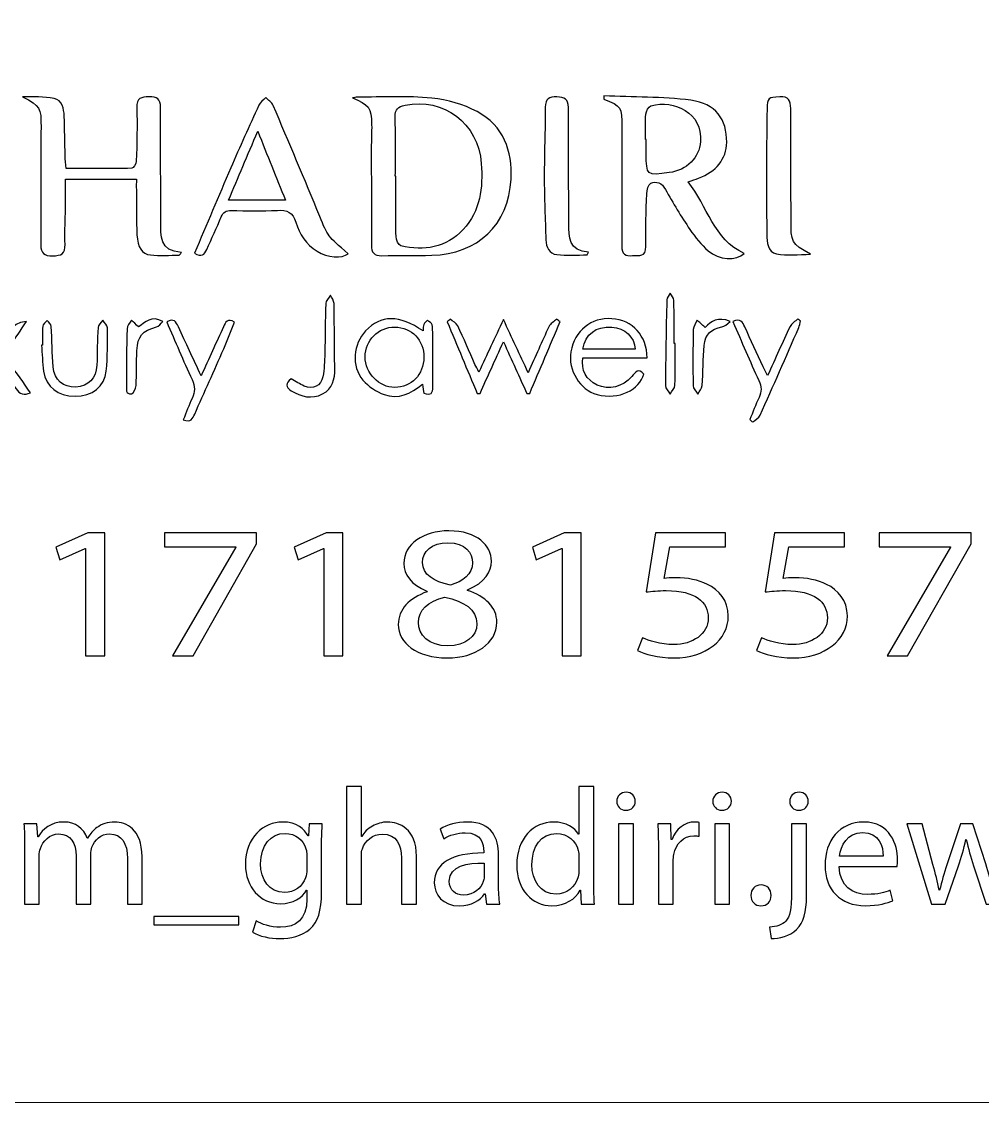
# Model space of a CAD drawing. Header units: millimetres. Extents: x -576 to 618, y 160 to 343.
# Drawn here: x 34.87 to 52.2, y 263.5 to 283 of the extents above; entities that cross this region are included whole.
import ezdxf

# ---------------------------------------------------------------- set-up
doc = ezdxf.new("R2010")
doc.units = ezdxf.units.MM
doc.header["$MEASUREMENT"] = 0
doc.layers.add('Layer 1', color=7, linetype='Continuous')

msp = doc.modelspace()

# ---------------------------------------------------------------- linework, layer by layer
at = {"layer": 'Layer 1', "color": 250, "lineweight": 18}
msp.add_open_spline([(23.5217, 303.3001), (23.5217, 303.3001), (57.3517, 303.3001), (57.3517, 303.3001), (58.9957, 303.3001), (60.3367, 301.9591), (60.3367, 300.3151), (60.3367, 300.3151), (60.3367, 266.4851), (60.3367, 266.4851), (60.3367, 264.8411), (58.9957, 263.5001), (57.3517, 263.5001), (57.3517, 263.5001), (23.5217, 263.5001), (23.5217, 263.5001), (21.8777, 263.5001), (20.5367, 264.8411), (20.5367, 266.4851), (20.5367, 266.4851), (20.5367, 300.3151), (20.5367, 300.3151), (20.5367, 301.9591), (21.8777, 303.3001), (23.5217, 303.3001)], degree=3, knots=[0, 0, 0, 0, 0.125, 0.125, 0.125, 0.25, 0.25, 0.25, 0.375, 0.375, 0.375, 0.5, 0.5, 0.5, 0.625, 0.625, 0.625, 0.75, 0.75, 0.75, 0.875, 0.875, 0.875, 1, 1, 1, 1], dxfattribs=at)
at = {"layer": 'Layer 1', "color": 230}
for points, knots in [([(37.7177, 278.7875), (37.5436, 278.7875), (37.3686, 278.776), (37.196, 278.7913), (37.0466, 278.8043), (36.9627, 278.9345), (36.9542, 279.1517), (36.9436, 279.4234), (36.9455, 279.6958), (36.9427, 279.9682), (36.9421, 280.029), (36.9427, 280.0899), (36.9427, 280.1601), (36.9427, 280.1601), (35.6625, 280.1601), (35.6625, 280.1601), (35.6625, 279.9494), (35.6638, 279.7466), (35.6622, 279.5442), (35.6606, 279.357), (35.6457, 279.1694), (35.6563, 278.9828), (35.6659, 278.8088), (35.5861, 278.7776), (35.4335, 278.7766), (35.2831, 278.7753), (35.2185, 278.8159), (35.2204, 278.976), (35.2254, 279.4746), (35.2191, 279.9738), (35.2185, 280.4727), (35.2185, 280.6771), (35.2229, 280.8811), (35.2232, 281.0852), (35.2238, 281.4611), (35.2176, 281.4702), (34.8865, 281.6478), (35.0784, 281.639), (35.2746, 281.6518), (35.4609, 281.6147), (35.6073, 281.5853), (35.6354, 281.4312), (35.6413, 281.2977), (35.6519, 281.0596), (35.6516, 280.8215), (35.6581, 280.5835), (35.6603, 280.5108), (35.6697, 280.439), (35.6769, 280.3497), (36.0787, 280.3497), (36.4687, 280.347), (36.8584, 280.3554), (36.8884, 280.356), (36.9402, 280.4369), (36.9417, 280.4818), (36.9517, 280.8047), (36.9599, 281.1282), (36.9515, 281.4509), (36.9468, 281.6243), (37.0338, 281.6437), (37.1717, 281.6437), (37.3087, 281.6437), (37.381, 281.611), (37.3801, 281.4533), (37.3767, 280.7673), (37.3839, 280.0811), (37.3842, 279.3947), (37.3842, 279.1342), (37.3567, 278.8621), (37.7561, 278.8384), (37.7433, 278.8212), (37.7306, 278.8047), (37.7177, 278.7875)], [0, 0, 0, 0, 0.0416667, 0.0416667, 0.0416667, 0.0833333, 0.0833333, 0.0833333, 0.125, 0.125, 0.125, 0.1666667, 0.1666667, 0.1666667, 0.2083333, 0.2083333, 0.2083333, 0.25, 0.25, 0.25, 0.2916667, 0.2916667, 0.2916667, 0.3333333, 0.3333333, 0.3333333, 0.375, 0.375, 0.375, 0.4166667, 0.4166667, 0.4166667, 0.4583333, 0.4583333, 0.4583333, 0.5, 0.5, 0.5, 0.5416667, 0.5416667, 0.5416667, 0.5833333, 0.5833333, 0.5833333, 0.625, 0.625, 0.625, 0.6666667, 0.6666667, 0.6666667, 0.7083333, 0.7083333, 0.7083333, 0.75, 0.75, 0.75, 0.7916667, 0.7916667, 0.7916667, 0.8333333, 0.8333333, 0.8333333, 0.875, 0.875, 0.875, 0.9166667, 0.9166667, 0.9166667, 0.9583333, 0.9583333, 0.9583333, 1, 1, 1, 1]), ([(37.9905, 278.8221), (38.2117, 279.3426), (38.426, 279.853), (38.6457, 280.361), (38.8098, 280.7401), (38.979, 281.1173), (39.152, 281.4924), (39.1771, 281.5467), (39.2363, 281.585), (39.2797, 281.6306), (39.324, 281.5844), (39.3864, 281.546), (39.4101, 281.4908), (39.694, 280.8247), (39.9755, 280.1575), (40.2507, 279.4877), (40.3976, 279.1304), (40.3917, 279.128), (40.7636, 278.8147), (40.6529, 278.7208), (40.3923, 278.7429), (40.2039, 278.8574), (40.003, 278.9791), (39.8862, 279.1666), (39.821, 279.3804), (39.7661, 279.561), (39.6632, 279.6063), (39.4859, 279.5965), (39.2092, 279.5816), (38.9308, 279.5894), (38.6532, 279.5944), (38.5611, 279.5959), (38.5099, 279.566), (38.4741, 279.4789), (38.392, 279.2802), (38.2984, 279.0864), (38.2123, 278.8895), (38.1721, 278.7975), (38.119, 278.7492), (37.9905, 278.8221)], [0, 0, 0, 0, 0.0769231, 0.0769231, 0.0769231, 0.1538462, 0.1538462, 0.1538462, 0.2307692, 0.2307692, 0.2307692, 0.3076923, 0.3076923, 0.3076923, 0.3846154, 0.3846154, 0.3846154, 0.4615385, 0.4615385, 0.4615385, 0.5384615, 0.5384615, 0.5384615, 0.6153846, 0.6153846, 0.6153846, 0.6923077, 0.6923077, 0.6923077, 0.7692308, 0.7692308, 0.7692308, 0.8461538, 0.8461538, 0.8461538, 0.9230769, 0.9230769, 0.9230769, 1, 1, 1, 1]), ([(40.8398, 281.6248), (40.8707, 281.6304), (40.9013, 281.641), (40.9318, 281.6407), (41.3793, 281.6386), (41.8292, 281.6635), (42.2725, 281.6217), (42.5521, 281.5951), (42.8442, 281.5097), (43.0916, 281.3774), (43.5652, 281.125), (43.7293, 280.6704), (43.7022, 280.1583), (43.6582, 279.3337), (43.1, 278.8076), (42.2709, 278.7852), (41.9715, 278.7768), (41.671, 278.7876), (41.3711, 278.7786), (41.2277, 278.7745), (41.1833, 278.8348), (41.1836, 278.9686), (41.1852, 279.5518), (41.1808, 280.1349), (41.1799, 280.7178), (41.1799, 280.8594), (41.1893, 281.0008), (41.1873, 281.1424), (41.1833, 281.4466), (41.1312, 281.5134), (40.8398, 281.6248)], [0, 0, 0, 0, 0.1, 0.1, 0.1, 0.2, 0.2, 0.2, 0.3, 0.3, 0.3, 0.4, 0.4, 0.4, 0.5, 0.5, 0.5, 0.6, 0.6, 0.6, 0.7, 0.7, 0.7, 0.8, 0.8, 0.8, 0.9, 0.9, 0.9, 1, 1, 1, 1]), ([(41.6142, 280.2117), (41.6142, 280.2117), (41.6227, 280.2117), (41.6227, 280.2117), (41.6227, 279.8494), (41.6188, 279.4869), (41.6267, 279.1246), (41.6282, 279.0663), (41.6723, 278.968), (41.7131, 278.958), (42.1362, 278.8569), (42.5262, 278.9181), (42.8358, 279.2498), (43.1509, 279.587), (43.1958, 280.0073), (43.1642, 280.4407), (43.1115, 281.1646), (42.48, 281.6413), (41.7887, 281.495), (41.6607, 281.4681), (41.6082, 281.4176), (41.6114, 281.2819), (41.6202, 280.9252), (41.6142, 280.5686), (41.6142, 280.2117)], [0, 0, 0, 0, 0.125, 0.125, 0.125, 0.25, 0.25, 0.25, 0.375, 0.375, 0.375, 0.5, 0.5, 0.5, 0.625, 0.625, 0.625, 0.75, 0.75, 0.75, 0.875, 0.875, 0.875, 1, 1, 1, 1]), ([(45.0741, 278.7924), (44.8909, 278.7924), (44.7056, 278.7777), (44.5243, 278.7974), (44.3873, 278.812), (44.3355, 278.9353), (44.3306, 279.0616), (44.3162, 279.4408), (44.3015, 279.8199), (44.3006, 280.1989), (44.3, 280.6183), (44.3187, 281.037), (44.319, 281.4564), (44.3193, 281.6124), (44.3902, 281.6457), (44.5281, 281.6432), (44.6651, 281.6408), (44.7359, 281.6071), (44.7353, 281.451), (44.7324, 280.8165), (44.7402, 280.1821), (44.7433, 279.5475), (44.7437, 279.4854), (44.7424, 279.423), (44.7418, 279.3606), (44.739, 279.111), (44.7465, 278.8679), (45.0997, 278.8402), (45.0913, 278.8245), (45.0825, 278.8086), (45.0741, 278.7924)], [0, 0, 0, 0, 0.1, 0.1, 0.1, 0.2, 0.2, 0.2, 0.3, 0.3, 0.3, 0.4, 0.4, 0.4, 0.5, 0.5, 0.5, 0.6, 0.6, 0.6, 0.7, 0.7, 0.7, 0.8, 0.8, 0.8, 0.9, 0.9, 0.9, 1, 1, 1, 1]), ([(45.3761, 281.6631), (45.8994, 281.6394), (46.4267, 281.6482), (46.9446, 281.5823), (47.3921, 281.5253), (47.597, 281.2382), (47.5908, 280.8248), (47.5864, 280.5249), (47.4026, 280.2906), (47.0815, 280.1758), (47.0301, 280.1574), (46.978, 280.1402), (46.8953, 280.1115), (47.246, 279.6719), (47.3505, 279.0744), (47.909, 278.8173), (47.7587, 278.6831), (47.4557, 278.6965), (47.2582, 278.8672), (47.1315, 278.9761), (47.022, 279.1115), (46.9281, 279.2506), (46.7699, 279.485), (46.6216, 279.7271), (46.4862, 279.9754), (46.4198, 280.0971), (46.325, 280.1255), (46.2219, 280.0865), (46.1786, 280.07), (46.1512, 279.963), (46.1486, 279.8956), (46.1368, 279.5789), (46.1284, 279.2613), (46.1337, 278.9445), (46.1374, 278.7486), (46.0098, 278.7873), (45.8947, 278.7789), (45.7655, 278.7699), (45.6962, 278.8005), (45.6978, 278.9521), (45.7037, 279.6656), (45.6999, 280.3795), (45.7015, 281.0931), (45.7025, 281.4616), (45.6925, 281.4797), (45.3727, 281.6057), (45.3739, 281.6248), (45.3748, 281.6441), (45.3761, 281.6631)], [0, 0, 0, 0, 0.0625, 0.0625, 0.0625, 0.125, 0.125, 0.125, 0.1875, 0.1875, 0.1875, 0.25, 0.25, 0.25, 0.3125, 0.3125, 0.3125, 0.375, 0.375, 0.375, 0.4375, 0.4375, 0.4375, 0.5, 0.5, 0.5, 0.5625, 0.5625, 0.5625, 0.625, 0.625, 0.625, 0.6875, 0.6875, 0.6875, 0.75, 0.75, 0.75, 0.8125, 0.8125, 0.8125, 0.875, 0.875, 0.875, 0.9375, 0.9375, 0.9375, 1, 1, 1, 1]), ([(49.1052, 278.8031), (48.8853, 278.8031), (48.6818, 278.7744), (48.4909, 278.8118), (48.3299, 278.8436), (48.3171, 279.0199), (48.3152, 279.1634), (48.3096, 279.5887), (48.3093, 280.0137), (48.3099, 280.4386), (48.3106, 280.7675), (48.3152, 281.0964), (48.3187, 281.4249), (48.3208, 281.6258), (48.3405, 281.6349), (48.5474, 281.6449), (48.7109, 281.653), (48.747, 281.5809), (48.7461, 281.4327), (48.7433, 280.7697), (48.7517, 280.1063), (48.7517, 279.4434), (48.7517, 279.0084), (48.748, 279.0084), (49.1052, 278.8031)], [0, 0, 0, 0, 0.125, 0.125, 0.125, 0.25, 0.25, 0.25, 0.375, 0.375, 0.375, 0.5, 0.5, 0.5, 0.625, 0.625, 0.625, 0.75, 0.75, 0.75, 0.875, 0.875, 0.875, 1, 1, 1, 1]), ([(46.1271, 280.8759), (46.1271, 280.8759), (46.1377, 280.8759), (46.1377, 280.8759), (46.1377, 280.7913), (46.1365, 280.7065), (46.138, 280.622), (46.1453, 280.2229), (46.1455, 280.2229), (46.5542, 280.2775), (46.8732, 280.3202), (47.0968, 280.5433), (47.1187, 280.8363), (47.1568, 281.3546), (46.6475, 281.6026), (46.2254, 281.4816), (46.1821, 281.4691), (46.1361, 281.3867), (46.1318, 281.3331), (46.119, 281.1814), (46.1271, 281.0282), (46.1271, 280.8759)], [0, 0, 0, 0, 0.1428571, 0.1428571, 0.1428571, 0.2857143, 0.2857143, 0.2857143, 0.4285714, 0.4285714, 0.4285714, 0.5714286, 0.5714286, 0.5714286, 0.7142857, 0.7142857, 0.7142857, 0.8571429, 0.8571429, 0.8571429, 1, 1, 1, 1]), ([(39.1324, 281.0237), (38.9455, 280.5825), (38.7786, 280.1879), (38.6073, 279.7828), (38.6073, 279.7828), (39.6313, 279.7828), (39.6313, 279.7828), (39.4663, 280.1931), (39.3093, 280.5838), (39.1324, 281.0237)], [0, 0, 0, 0, 0.3333333, 0.3333333, 0.3333333, 0.6666667, 0.6666667, 0.6666667, 1, 1, 1, 1]), ([(46.6622, 277.1915), (46.6622, 276.9425), (46.6678, 276.6932), (46.6581, 276.4446), (46.6559, 276.3884), (46.601, 276.3344), (46.5705, 276.2792), (46.5411, 276.331), (46.4866, 276.3827), (46.4866, 276.4342), (46.4884, 276.9494), (46.4984, 277.4645), (46.5109, 277.979), (46.5121, 278.0202), (46.5517, 278.0604), (46.5739, 278.101), (46.5963, 278.058), (46.6372, 278.0159), (46.6382, 277.9724), (46.6441, 277.7122), (46.6413, 277.4517), (46.6413, 277.1915), (46.6413, 277.1915), (46.6622, 277.1915), (46.6622, 277.1915)], [0, 0, 0, 0, 0.125, 0.125, 0.125, 0.25, 0.25, 0.25, 0.375, 0.375, 0.375, 0.5, 0.5, 0.5, 0.625, 0.625, 0.625, 0.75, 0.75, 0.75, 0.875, 0.875, 0.875, 1, 1, 1, 1]), ([(39.7364, 276.5547), (39.8209, 276.5075), (39.8917, 276.4595), (39.9688, 276.4264), (40.1261, 276.3588), (40.2727, 276.4258), (40.3073, 276.5943), (40.3354, 276.7309), (40.3376, 276.8739), (40.3414, 277.0149), (40.3495, 277.3144), (40.3473, 277.6142), (40.3595, 277.9138), (40.3616, 277.9656), (40.4153, 278.0159), (40.4453, 278.0664), (40.4671, 278.0161), (40.5067, 277.9659), (40.508, 277.9154), (40.5164, 277.525), (40.517, 277.1347), (40.5213, 276.744), (40.5236, 276.5534), (40.4876, 276.3768), (40.3008, 276.2826), (40.1051, 276.1844), (39.9167, 276.2308), (39.7379, 276.3413), (39.6319, 276.4071), (39.6281, 276.4742), (39.7364, 276.5547)], [0, 0, 0, 0, 0.1, 0.1, 0.1, 0.2, 0.2, 0.2, 0.3, 0.3, 0.3, 0.4, 0.4, 0.4, 0.5, 0.5, 0.5, 0.6, 0.6, 0.6, 0.7, 0.7, 0.7, 0.8, 0.8, 0.8, 0.9, 0.9, 0.9, 1, 1, 1, 1]), ([(42.1155, 277.4208), (42.1202, 277.472), (42.1158, 277.5088), (42.1286, 277.5372), (42.142, 277.5668), (42.1722, 277.5884), (42.1957, 277.6137), (42.2241, 277.5866), (42.2731, 277.5619), (42.278, 277.5307), (42.2915, 277.4473), (42.2874, 277.3616), (42.288, 277.2764), (42.2896, 276.9881), (42.289, 276.6995), (42.2927, 276.4109), (42.2939, 276.2979), (42.2527, 276.252), (42.1301, 276.2948), (42.123, 276.3404), (42.1155, 276.3894), (42.1042, 276.4621), (41.8959, 276.2845), (41.6649, 276.1819), (41.411, 276.2726), (41.2696, 276.3232), (41.1274, 276.4199), (41.0297, 276.5342), (40.8166, 276.7837), (40.8515, 277.1843), (41.078, 277.4205), (41.3573, 277.7126), (41.6786, 277.7169), (42.1155, 277.4208)], [0, 0, 0, 0, 0.0909091, 0.0909091, 0.0909091, 0.1818182, 0.1818182, 0.1818182, 0.2727273, 0.2727273, 0.2727273, 0.3636364, 0.3636364, 0.3636364, 0.4545455, 0.4545455, 0.4545455, 0.5454545, 0.5454545, 0.5454545, 0.6363636, 0.6363636, 0.6363636, 0.7272727, 0.7272727, 0.7272727, 0.8181818, 0.8181818, 0.8181818, 0.9090909, 0.9090909, 0.9090909, 1, 1, 1, 1]), ([(35.0351, 276.3048), (34.9138, 276.2524), (34.8401, 276.2817), (34.7749, 276.375), (34.6716, 276.5229), (34.5593, 276.6646), (34.451, 276.8087), (34.2233, 276.6696), (34.2068, 276.3058), (33.8945, 276.2693), (33.88, 276.2814), (33.8657, 276.2936), (33.8517, 276.3054), (33.9793, 276.4868), (34.1004, 276.6733), (34.237, 276.8471), (34.3122, 276.9432), (34.3187, 277.0143), (34.2429, 277.1123), (34.1265, 277.263), (34.0236, 277.4246), (33.9122, 277.5853), (34.072, 277.6284), (34.0716, 277.628), (34.2058, 277.4415), (34.2773, 277.3417), (34.3512, 277.2437), (34.4204, 277.1497), (34.6352, 277.2745), (34.6501, 277.5882), (34.9593, 277.59), (34.8576, 277.4393), (34.7631, 277.2827), (34.6514, 277.1397), (34.564, 277.0278), (34.5628, 276.9416), (34.653, 276.8303), (34.7871, 276.6643), (34.905, 276.4855), (35.0351, 276.3048)], [0, 0, 0, 0, 0.0769231, 0.0769231, 0.0769231, 0.1538462, 0.1538462, 0.1538462, 0.2307692, 0.2307692, 0.2307692, 0.3076923, 0.3076923, 0.3076923, 0.3846154, 0.3846154, 0.3846154, 0.4615385, 0.4615385, 0.4615385, 0.5384615, 0.5384615, 0.5384615, 0.6153846, 0.6153846, 0.6153846, 0.6923077, 0.6923077, 0.6923077, 0.7692308, 0.7692308, 0.7692308, 0.8461538, 0.8461538, 0.8461538, 0.9230769, 0.9230769, 0.9230769, 1, 1, 1, 1]), ([(35.2498, 277.1662), (35.2498, 277.2795), (35.243, 277.3937), (35.2539, 277.506), (35.2573, 277.5428), (35.3078, 277.5752), (35.3366, 277.6096), (35.3618, 277.5734), (35.4068, 277.5382), (35.4093, 277.5004), (35.4242, 277.2576), (35.4215, 277.0133), (35.4411, 276.7706), (35.4601, 276.5357), (35.6267, 276.3971), (35.8504, 276.4087), (36.0801, 276.4202), (36.2208, 276.5628), (36.2305, 276.8014), (36.2392, 277.028), (36.2376, 277.2548), (36.2517, 277.481), (36.2545, 277.5272), (36.3069, 277.5703), (36.3362, 277.6146), (36.3659, 277.5687), (36.4208, 277.5225), (36.4211, 277.4761), (36.4226, 277.2162), (36.4245, 276.9547), (36.4005, 276.6964), (36.3743, 276.4158), (36.1428, 276.2402), (35.8386, 276.2405), (35.5303, 276.2408), (35.3091, 276.4121), (35.2704, 276.6923), (35.2492, 276.8486), (35.2445, 277.0074), (35.2326, 277.1653), (35.2383, 277.1656), (35.2439, 277.1659), (35.2498, 277.1662)], [0, 0, 0, 0, 0.0714286, 0.0714286, 0.0714286, 0.1428571, 0.1428571, 0.1428571, 0.2142857, 0.2142857, 0.2142857, 0.2857143, 0.2857143, 0.2857143, 0.3571429, 0.3571429, 0.3571429, 0.4285714, 0.4285714, 0.4285714, 0.5, 0.5, 0.5, 0.5714286, 0.5714286, 0.5714286, 0.6428571, 0.6428571, 0.6428571, 0.7142857, 0.7142857, 0.7142857, 0.7857143, 0.7857143, 0.7857143, 0.8571429, 0.8571429, 0.8571429, 0.9285714, 0.9285714, 0.9285714, 1, 1, 1, 1]), ([(36.9844, 277.4925), (37.1015, 277.5736), (37.2154, 277.7078), (37.4235, 277.5912), (37.3798, 277.5522), (37.3492, 277.5025), (37.3083, 277.4917), (37.0503, 277.4223), (36.9658, 277.3316), (36.9523, 277.0623), (36.9417, 276.8535), (36.9501, 276.6439), (36.9383, 276.4352), (36.9352, 276.3824), (36.8925, 276.2931), (36.8574, 276.2882), (36.7395, 276.2701), (36.7655, 276.3746), (36.7655, 276.4408), (36.7648, 276.7802), (36.7651, 277.1194), (36.7745, 277.4582), (36.7761, 277.5113), (36.8257, 277.5628), (36.8531, 277.6149), (36.8927, 277.5781), (36.9321, 277.5413), (36.9844, 277.4925)], [0, 0, 0, 0, 0.1111111, 0.1111111, 0.1111111, 0.2222222, 0.2222222, 0.2222222, 0.3333333, 0.3333333, 0.3333333, 0.4444444, 0.4444444, 0.4444444, 0.5555556, 0.5555556, 0.5555556, 0.6666667, 0.6666667, 0.6666667, 0.7777778, 0.7777778, 0.7777778, 0.8888889, 0.8888889, 0.8888889, 1, 1, 1, 1]), ([(38.7153, 277.58), (38.6498, 277.4187), (38.5877, 277.2567), (38.5181, 277.0976), (38.3455, 276.7042), (38.1702, 276.312), (37.9948, 275.9198), (37.9605, 275.8431), (37.9281, 275.756), (37.7892, 275.8184), (37.8426, 275.9482), (37.89, 276.0786), (37.9499, 276.2037), (38.0058, 276.3201), (38.002, 276.4231), (37.9474, 276.5419), (37.7892, 276.8846), (37.6432, 277.2328), (37.4904, 277.5835), (37.6176, 277.6558), (37.6617, 277.585), (37.7022, 277.4961), (37.8329, 277.2097), (37.9658, 276.9242), (38.1116, 276.6091), (38.2544, 276.9242), (38.3839, 277.2106), (38.5144, 277.4964), (38.5503, 277.5744), (38.5849, 277.6596), (38.7153, 277.58)], [0, 0, 0, 0, 0.1, 0.1, 0.1, 0.2, 0.2, 0.2, 0.3, 0.3, 0.3, 0.4, 0.4, 0.4, 0.5, 0.5, 0.5, 0.6, 0.6, 0.6, 0.7, 0.7, 0.7, 0.8, 0.8, 0.8, 0.9, 0.9, 0.9, 1, 1, 1, 1]), ([(43.5643, 277.2238), (43.4117, 276.8875), (43.2766, 276.5908), (43.1418, 276.294), (43.1256, 276.2924), (43.109, 276.2912), (43.0925, 276.29), (42.9116, 276.7218), (42.7302, 277.1533), (42.549, 277.5851), (42.568, 277.6004), (42.5864, 277.616), (42.6052, 277.6317), (42.6507, 277.5927), (42.7153, 277.5627), (42.739, 277.5131), (42.8491, 277.2831), (42.9475, 277.0482), (43.0507, 276.8151), (43.0685, 276.7754), (43.0909, 276.738), (43.1225, 276.6784), (43.2694, 276.9945), (43.4068, 277.2903), (43.5634, 277.6266), (43.7191, 277.2925), (43.8576, 276.9945), (44.0099, 276.6675), (44.1424, 276.9633), (44.2585, 277.2322), (44.3846, 277.4965), (44.411, 277.5521), (44.4757, 277.5889), (44.5225, 277.6344), (44.5446, 277.6191), (44.5664, 277.6035), (44.588, 277.588), (44.4045, 277.1561), (44.2208, 276.7243), (44.0373, 276.2931), (44.0205, 276.2922), (44.0033, 276.2912), (43.9868, 276.2906), (43.851, 276.5901), (43.7153, 276.8896), (43.5643, 277.2238)], [0, 0, 0, 0, 0.0666667, 0.0666667, 0.0666667, 0.1333333, 0.1333333, 0.1333333, 0.2, 0.2, 0.2, 0.2666667, 0.2666667, 0.2666667, 0.3333333, 0.3333333, 0.3333333, 0.4, 0.4, 0.4, 0.4666667, 0.4666667, 0.4666667, 0.5333333, 0.5333333, 0.5333333, 0.6, 0.6, 0.6, 0.6666667, 0.6666667, 0.6666667, 0.7333333, 0.7333333, 0.7333333, 0.8, 0.8, 0.8, 0.8666667, 0.8666667, 0.8666667, 0.9333333, 0.9333333, 0.9333333, 1, 1, 1, 1]), ([(46.1568, 276.9359), (46.1568, 276.9359), (44.9971, 276.9359), (44.9971, 276.9359), (44.9599, 276.7187), (45.0589, 276.5362), (45.2529, 276.4448), (45.4607, 276.3465), (45.7175, 276.4071), (45.8804, 276.5989), (45.9449, 276.675), (45.9974, 276.7646), (46.0966, 276.6414), (46.0223, 276.3643), (45.6479, 276.1668), (45.2529, 276.2729), (44.9452, 276.3556), (44.7222, 276.7187), (44.7799, 277.0423), (44.8488, 277.4274), (45.1459, 277.6682), (45.52, 277.6417), (45.8913, 277.6155), (46.1518, 277.3368), (46.1568, 276.9359)], [0, 0, 0, 0, 0.125, 0.125, 0.125, 0.25, 0.25, 0.25, 0.375, 0.375, 0.375, 0.5, 0.5, 0.5, 0.625, 0.625, 0.625, 0.75, 0.75, 0.75, 0.875, 0.875, 0.875, 1, 1, 1, 1]), ([(47.2003, 277.4847), (47.311, 277.5866), (47.4324, 277.6896), (47.6552, 277.5895), (47.5894, 277.5452), (47.551, 277.5012), (47.5054, 277.4921), (47.3055, 277.4522), (47.2069, 277.3692), (47.1862, 277.1598), (47.1628, 276.919), (47.1672, 276.6753), (47.1491, 276.4334), (47.145, 276.3811), (47.097, 276.3317), (47.0692, 276.2809), (47.0399, 276.3311), (46.9863, 276.3807), (46.9857, 276.4316), (46.9791, 276.7704), (46.9806, 277.1096), (46.9878, 277.4484), (46.989, 277.5046), (47.0327, 277.5598), (47.0568, 277.6154), (47.1001, 277.576), (47.1429, 277.5368), (47.2003, 277.4847)], [0, 0, 0, 0, 0.1111111, 0.1111111, 0.1111111, 0.2222222, 0.2222222, 0.2222222, 0.3333333, 0.3333333, 0.3333333, 0.4444444, 0.4444444, 0.4444444, 0.5555556, 0.5555556, 0.5555556, 0.6666667, 0.6666667, 0.6666667, 0.7777778, 0.7777778, 0.7777778, 0.8888889, 0.8888889, 0.8888889, 1, 1, 1, 1]), ([(47.7021, 277.5885), (47.8378, 277.6525), (47.8788, 277.5758), (47.9158, 277.4962), (48.0275, 277.2553), (48.1377, 277.0132), (48.2494, 276.772), (48.27, 276.7271), (48.294, 276.684), (48.3296, 276.6141), (48.4709, 276.9264), (48.5976, 277.2154), (48.7343, 277.4993), (48.7614, 277.5552), (48.8275, 277.5923), (48.8759, 277.6379), (48.8912, 277.626), (48.9061, 277.6138), (48.9218, 277.6019), (48.9114, 277.5611), (48.9071, 277.5174), (48.8906, 277.4796), (48.66, 276.9514), (48.4298, 276.4232), (48.1933, 275.8977), (48.1708, 275.8481), (48.1053, 275.8178), (48.0597, 275.7786), (48.0432, 275.7926), (48.0263, 275.8066), (48.0091, 275.8207), (48.0634, 275.9539), (48.1124, 276.0893), (48.1739, 276.2191), (48.2238, 276.3249), (48.2213, 276.4163), (48.1717, 276.5243), (48.0107, 276.8722), (47.8613, 277.2254), (47.7021, 277.5885)], [0, 0, 0, 0, 0.0769231, 0.0769231, 0.0769231, 0.1538462, 0.1538462, 0.1538462, 0.2307692, 0.2307692, 0.2307692, 0.3076923, 0.3076923, 0.3076923, 0.3846154, 0.3846154, 0.3846154, 0.4615385, 0.4615385, 0.4615385, 0.5384615, 0.5384615, 0.5384615, 0.6153846, 0.6153846, 0.6153846, 0.6923077, 0.6923077, 0.6923077, 0.7692308, 0.7692308, 0.7692308, 0.8461538, 0.8461538, 0.8461538, 0.9230769, 0.9230769, 0.9230769, 1, 1, 1, 1]), ([(41.6066, 277.4898), (41.3071, 277.4917), (41.0696, 277.2539), (41.0696, 276.9519), (41.07, 276.658), (41.3186, 276.4003), (41.6012, 276.4009), (41.9018, 276.4015), (42.1277, 276.6339), (42.1301, 276.9453), (42.1326, 277.2549), (41.9083, 277.4879), (41.6066, 277.4898)], [0, 0, 0, 0, 0.25, 0.25, 0.25, 0.5, 0.5, 0.5, 0.75, 0.75, 0.75, 1, 1, 1, 1]), ([(45.9428, 277.0907), (45.9265, 277.3143), (45.7543, 277.4741), (45.5166, 277.4887), (45.2305, 277.5069), (45.0463, 277.3686), (44.9955, 277.0907), (44.9955, 277.0907), (45.9428, 277.0907), (45.9428, 277.0907)], [0, 0, 0, 0, 0.3333333, 0.3333333, 0.3333333, 0.6666667, 0.6666667, 0.6666667, 1, 1, 1, 1]), ([(41.6668, 272.1206), (41.6668, 272.4004), (41.8652, 272.5986), (42.1891, 272.7147), (42.1891, 272.7147), (42.1854, 272.7246), (42.1854, 272.7246), (41.8936, 272.8407), (41.7679, 273.0319), (41.7679, 273.2232), (41.7679, 273.5749), (42.1205, 273.8135), (42.5822, 273.8135), (43.0927, 273.8135), (43.3479, 273.5439), (43.3479, 273.2676), (43.3479, 273.08), (43.2387, 272.8785), (42.9145, 272.7486), (42.9145, 272.7486), (42.9145, 272.7384), (42.9145, 272.7384), (43.2425, 272.6292), (43.4453, 272.4345), (43.4453, 272.1649), (43.4453, 271.7792), (43.0525, 271.52), (42.5501, 271.52), (41.9988, 271.52), (41.6668, 271.7961), (41.6668, 272.1206)], [0, 0, 0, 0, 0.1, 0.1, 0.1, 0.2, 0.2, 0.2, 0.3, 0.3, 0.3, 0.4, 0.4, 0.4, 0.5, 0.5, 0.5, 0.6, 0.6, 0.6, 0.7, 0.7, 0.7, 0.8, 0.8, 0.8, 0.9, 0.9, 0.9, 1, 1, 1, 1]), ([(36.0281, 273.4961), (36.0281, 273.4961), (36.02, 273.4961), (36.02, 273.4961), (36.02, 273.4961), (35.5623, 273.288), (35.5623, 273.288), (35.5623, 273.288), (35.4933, 273.5167), (35.4933, 273.5167), (35.4933, 273.5167), (36.0686, 273.776), (36.0686, 273.776), (36.0686, 273.776), (36.3725, 273.776), (36.3725, 273.776), (36.3725, 273.776), (36.3725, 271.5573), (36.3725, 271.5573), (36.3725, 271.5573), (36.0281, 271.5573), (36.0281, 271.5573), (36.0281, 271.5573), (36.0281, 273.4961), (36.0281, 273.4961)], [0, 0, 0, 0, 0.125, 0.125, 0.125, 0.25, 0.25, 0.25, 0.375, 0.375, 0.375, 0.5, 0.5, 0.5, 0.625, 0.625, 0.625, 0.75, 0.75, 0.75, 0.875, 0.875, 0.875, 1, 1, 1, 1]), ([(39.1124, 273.7761), (39.1124, 273.7761), (39.1124, 273.578), (39.1124, 273.578), (39.1124, 273.578), (37.9657, 271.5574), (37.9657, 271.5574), (37.9657, 271.5574), (37.5972, 271.5574), (37.5972, 271.5574), (37.5972, 271.5574), (38.7397, 273.5203), (38.7397, 273.5203), (38.7397, 273.5203), (38.7397, 273.5269), (38.7397, 273.5269), (38.7397, 273.5269), (37.4512, 273.5269), (37.4512, 273.5269), (37.4512, 273.5269), (37.4512, 273.7761), (37.4512, 273.7761), (37.4512, 273.7761), (39.1124, 273.7761), (39.1124, 273.7761)], [0, 0, 0, 0, 0.125, 0.125, 0.125, 0.25, 0.25, 0.25, 0.375, 0.375, 0.375, 0.5, 0.5, 0.5, 0.625, 0.625, 0.625, 0.75, 0.75, 0.75, 0.875, 0.875, 0.875, 1, 1, 1, 1]), ([(40.3246, 273.4961), (40.3246, 273.4961), (40.3164, 273.4961), (40.3164, 273.4961), (40.3164, 273.4961), (39.8587, 273.288), (39.8587, 273.288), (39.8587, 273.288), (39.7899, 273.5167), (39.7899, 273.5167), (39.7899, 273.5167), (40.3652, 273.776), (40.3652, 273.776), (40.3652, 273.776), (40.6691, 273.776), (40.6691, 273.776), (40.6691, 273.776), (40.6691, 271.5573), (40.6691, 271.5573), (40.6691, 271.5573), (40.3246, 271.5573), (40.3246, 271.5573), (40.3246, 271.5573), (40.3246, 273.4961), (40.3246, 273.4961)], [0, 0, 0, 0, 0.125, 0.125, 0.125, 0.25, 0.25, 0.25, 0.375, 0.375, 0.375, 0.5, 0.5, 0.5, 0.625, 0.625, 0.625, 0.75, 0.75, 0.75, 0.875, 0.875, 0.875, 1, 1, 1, 1]), ([(44.6212, 273.4961), (44.6212, 273.4961), (44.6132, 273.4961), (44.6132, 273.4961), (44.6132, 273.4961), (44.1554, 273.288), (44.1554, 273.288), (44.1554, 273.288), (44.0865, 273.5167), (44.0865, 273.5167), (44.0865, 273.5167), (44.6618, 273.776), (44.6618, 273.776), (44.6618, 273.776), (44.9657, 273.776), (44.9657, 273.776), (44.9657, 273.776), (44.9657, 271.5573), (44.9657, 271.5573), (44.9657, 271.5573), (44.6212, 271.5573), (44.6212, 271.5573), (44.6212, 271.5573), (44.6212, 273.4961), (44.6212, 273.4961)], [0, 0, 0, 0, 0.125, 0.125, 0.125, 0.25, 0.25, 0.25, 0.375, 0.375, 0.375, 0.5, 0.5, 0.5, 0.625, 0.625, 0.625, 0.75, 0.75, 0.75, 0.875, 0.875, 0.875, 1, 1, 1, 1]), ([(47.5678, 273.5235), (47.5678, 273.5235), (46.5628, 273.5235), (46.5628, 273.5235), (46.5628, 273.5235), (46.4617, 272.9535), (46.4617, 272.9535), (46.5223, 272.96), (46.5791, 272.9672), (46.6764, 272.9672), (46.8789, 272.9672), (47.0814, 272.9298), (47.2437, 272.8477), (47.4502, 272.7488), (47.6203, 272.5575), (47.6203, 272.2777), (47.6203, 271.8439), (47.211, 271.5198), (46.64, 271.5198), (46.3523, 271.5198), (46.1092, 271.5882), (45.9834, 271.6564), (45.9834, 271.6564), (46.0727, 271.8848), (46.0727, 271.8848), (46.1822, 271.8302), (46.3969, 271.762), (46.6359, 271.762), (46.9722, 271.762), (47.2599, 271.9463), (47.2599, 272.2434), (47.2559, 272.5301), (47.0287, 272.7351), (46.502, 272.7351), (46.3523, 272.7351), (46.235, 272.7213), (46.1376, 272.7111), (46.1376, 272.7111), (46.3077, 273.7763), (46.3077, 273.7763), (46.3077, 273.7763), (47.5678, 273.7763), (47.5678, 273.7763), (47.5678, 273.7763), (47.5678, 273.5235), (47.5678, 273.5235)], [0, 0, 0, 0, 0.0666667, 0.0666667, 0.0666667, 0.1333333, 0.1333333, 0.1333333, 0.2, 0.2, 0.2, 0.2666667, 0.2666667, 0.2666667, 0.3333333, 0.3333333, 0.3333333, 0.4, 0.4, 0.4, 0.4666667, 0.4666667, 0.4666667, 0.5333333, 0.5333333, 0.5333333, 0.6, 0.6, 0.6, 0.6666667, 0.6666667, 0.6666667, 0.7333333, 0.7333333, 0.7333333, 0.8, 0.8, 0.8, 0.8666667, 0.8666667, 0.8666667, 0.9333333, 0.9333333, 0.9333333, 1, 1, 1, 1]), ([(49.7159, 273.5235), (49.7159, 273.5235), (48.7109, 273.5235), (48.7109, 273.5235), (48.7109, 273.5235), (48.6098, 272.9535), (48.6098, 272.9535), (48.6703, 272.96), (48.7271, 272.9672), (48.8245, 272.9672), (49.0269, 272.9672), (49.2294, 272.9298), (49.3916, 272.8477), (49.5983, 272.7488), (49.7682, 272.5575), (49.7682, 272.2777), (49.7682, 271.8439), (49.3589, 271.5198), (48.7879, 271.5198), (48.5002, 271.5198), (48.2572, 271.5882), (48.1315, 271.6564), (48.1315, 271.6564), (48.2207, 271.8848), (48.2207, 271.8848), (48.3302, 271.8302), (48.5449, 271.762), (48.7839, 271.762), (49.1202, 271.762), (49.4079, 271.9463), (49.4079, 272.2434), (49.4039, 272.5301), (49.1767, 272.7351), (48.65, 272.7351), (48.5002, 272.7351), (48.3829, 272.7213), (48.2856, 272.7111), (48.2856, 272.7111), (48.4556, 273.7763), (48.4556, 273.7763), (48.4556, 273.7763), (49.7159, 273.7763), (49.7159, 273.7763), (49.7159, 273.7763), (49.7159, 273.5235), (49.7159, 273.5235)], [0, 0, 0, 0, 0.0666667, 0.0666667, 0.0666667, 0.1333333, 0.1333333, 0.1333333, 0.2, 0.2, 0.2, 0.2666667, 0.2666667, 0.2666667, 0.3333333, 0.3333333, 0.3333333, 0.4, 0.4, 0.4, 0.4666667, 0.4666667, 0.4666667, 0.5333333, 0.5333333, 0.5333333, 0.6, 0.6, 0.6, 0.6666667, 0.6666667, 0.6666667, 0.7333333, 0.7333333, 0.7333333, 0.8, 0.8, 0.8, 0.8666667, 0.8666667, 0.8666667, 0.9333333, 0.9333333, 0.9333333, 1, 1, 1, 1]), ([(52.0019, 273.7761), (52.0019, 273.7761), (52.0019, 273.578), (52.0019, 273.578), (52.0019, 273.578), (50.8552, 271.5574), (50.8552, 271.5574), (50.8552, 271.5574), (50.4868, 271.5574), (50.4868, 271.5574), (50.4868, 271.5574), (51.629, 273.5203), (51.629, 273.5203), (51.629, 273.5203), (51.629, 273.5269), (51.629, 273.5269), (51.629, 273.5269), (50.3407, 273.5269), (50.3407, 273.5269), (50.3407, 273.5269), (50.3407, 273.7761), (50.3407, 273.7761), (50.3407, 273.7761), (52.0019, 273.7761), (52.0019, 273.7761)], [0, 0, 0, 0, 0.125, 0.125, 0.125, 0.25, 0.25, 0.25, 0.375, 0.375, 0.375, 0.5, 0.5, 0.5, 0.625, 0.625, 0.625, 0.75, 0.75, 0.75, 0.875, 0.875, 0.875, 1, 1, 1, 1]), ([(42.1043, 273.2435), (42.1043, 273.0217), (42.303, 272.9022), (42.6065, 272.8342), (42.8334, 272.8991), (43.0078, 273.0354), (43.0078, 273.2369), (43.0078, 273.4145), (42.882, 273.5986), (42.5622, 273.5986), (42.2665, 273.5986), (42.1043, 273.4348), (42.1043, 273.2435)], [0, 0, 0, 0, 0.25, 0.25, 0.25, 0.5, 0.5, 0.5, 0.75, 0.75, 0.75, 1, 1, 1, 1]), ([(43.0848, 272.134), (43.0848, 272.4039), (42.8621, 272.5336), (42.5052, 272.6189), (42.1975, 272.544), (42.0316, 272.3733), (42.0316, 272.1615), (42.0194, 271.9365), (42.2219, 271.7383), (42.5579, 271.7383), (42.878, 271.7383), (43.0848, 271.9056), (43.0848, 272.134)], [0, 0, 0, 0, 0.25, 0.25, 0.25, 0.5, 0.5, 0.5, 0.75, 0.75, 0.75, 1, 1, 1, 1]), ([(40.7321, 269.2023), (40.7321, 269.2023), (41.002, 269.2023), (41.002, 269.2023), (41.002, 269.2023), (41.002, 268.299), (41.002, 268.299), (41.002, 268.299), (41.0082, 268.299), (41.0082, 268.299), (41.051, 268.3742), (41.1184, 268.4401), (41.2014, 268.4847), (41.2809, 268.5296), (41.3758, 268.5592), (41.4772, 268.5592), (41.6762, 268.5592), (41.9954, 268.4401), (41.9954, 267.9405), (41.9954, 267.9405), (41.9954, 267.0794), (41.9954, 267.0794), (41.9954, 267.0794), (41.7256, 267.0794), (41.7256, 267.0794), (41.7256, 267.0794), (41.7256, 267.9106), (41.7256, 267.9106), (41.7256, 268.1436), (41.6366, 268.3411), (41.382, 268.3411), (41.2073, 268.3411), (41.0694, 268.2214), (41.0204, 268.0778), (41.0051, 268.0423), (41.002, 268.0032), (41.002, 267.9524), (41.002, 267.9524), (41.002, 267.0794), (41.002, 267.0794), (41.002, 267.0794), (40.7321, 267.0794), (40.7321, 267.0794), (40.7321, 267.0794), (40.7321, 269.2023), (40.7321, 269.2023)], [0, 0, 0, 0, 0.0666667, 0.0666667, 0.0666667, 0.1333333, 0.1333333, 0.1333333, 0.2, 0.2, 0.2, 0.2666667, 0.2666667, 0.2666667, 0.3333333, 0.3333333, 0.3333333, 0.4, 0.4, 0.4, 0.4666667, 0.4666667, 0.4666667, 0.5333333, 0.5333333, 0.5333333, 0.6, 0.6, 0.6, 0.6666667, 0.6666667, 0.6666667, 0.7333333, 0.7333333, 0.7333333, 0.8, 0.8, 0.8, 0.8666667, 0.8666667, 0.8666667, 0.9333333, 0.9333333, 0.9333333, 1, 1, 1, 1]), ([(45.1938, 269.2024), (45.1938, 269.2024), (45.1938, 267.4532), (45.1938, 267.4532), (45.1938, 267.3247), (45.1969, 267.1781), (45.206, 267.0794), (45.206, 267.0794), (44.9638, 267.0794), (44.9638, 267.0794), (44.9638, 267.0794), (44.9516, 267.3306), (44.9516, 267.3306), (44.9516, 267.3306), (44.9454, 267.3306), (44.9454, 267.3306), (44.8627, 267.169), (44.6818, 267.0467), (44.4393, 267.0467), (44.0808, 267.0467), (43.8047, 267.3425), (43.8047, 267.7821), (43.8016, 268.2635), (44.1086, 268.5593), (44.4702, 268.5593), (44.6971, 268.5593), (44.8505, 268.4548), (44.9176, 268.3381), (44.9176, 268.3381), (44.9238, 268.3381), (44.9238, 268.3381), (44.9238, 268.3381), (44.9238, 269.2024), (44.9238, 269.2024), (44.9238, 269.2024), (45.1938, 269.2024), (45.1938, 269.2024)], [0, 0, 0, 0, 0.0833333, 0.0833333, 0.0833333, 0.1666667, 0.1666667, 0.1666667, 0.25, 0.25, 0.25, 0.3333333, 0.3333333, 0.3333333, 0.4166667, 0.4166667, 0.4166667, 0.5, 0.5, 0.5, 0.5833333, 0.5833333, 0.5833333, 0.6666667, 0.6666667, 0.6666667, 0.75, 0.75, 0.75, 0.8333333, 0.8333333, 0.8333333, 0.9166667, 0.9166667, 0.9166667, 1, 1, 1, 1]), ([(45.9423, 268.9332), (45.9451, 268.8434), (45.8777, 268.7717), (45.7704, 268.7717), (45.6753, 268.7717), (45.6079, 268.8434), (45.6079, 268.9332), (45.6079, 269.0259), (45.6784, 269.0974), (45.7764, 269.0974), (45.8777, 269.0974), (45.9423, 269.0259), (45.9423, 268.9332)], [0, 0, 0, 0, 0.25, 0.25, 0.25, 0.5, 0.5, 0.5, 0.75, 0.75, 0.75, 1, 1, 1, 1]), ([(47.6749, 268.9332), (47.678, 268.8434), (47.6103, 268.7717), (47.503, 268.7717), (47.4082, 268.7717), (47.3408, 268.8434), (47.3408, 268.9332), (47.3408, 269.0259), (47.4113, 269.0974), (47.5092, 269.0974), (47.6103, 269.0974), (47.6749, 269.0259), (47.6749, 268.9332)], [0, 0, 0, 0, 0.25, 0.25, 0.25, 0.5, 0.5, 0.5, 0.75, 0.75, 0.75, 1, 1, 1, 1]), ([(49.0607, 268.9332), (49.0639, 268.8465), (48.9996, 268.7717), (48.8923, 268.7717), (48.7912, 268.7717), (48.727, 268.8465), (48.727, 268.9332), (48.727, 269.0259), (48.7972, 269.0974), (48.8983, 269.0974), (48.9965, 269.0974), (49.0607, 269.0259), (49.0607, 268.9332)], [0, 0, 0, 0, 0.25, 0.25, 0.25, 0.5, 0.5, 0.5, 0.75, 0.75, 0.75, 1, 1, 1, 1]), ([(34.927, 268.1349), (34.927, 268.2844), (34.9239, 268.407), (34.9148, 268.5265), (34.9148, 268.5265), (35.1506, 268.5265), (35.1506, 268.5265), (35.1506, 268.5265), (35.1632, 268.2934), (35.1632, 268.2934), (35.1632, 268.2934), (35.1722, 268.2934), (35.1722, 268.2934), (35.2552, 268.4307), (35.3932, 268.5593), (35.6383, 268.5593), (35.8405, 268.5593), (35.994, 268.4401), (36.0583, 268.2694), (36.0583, 268.2694), (36.0645, 268.2694), (36.0645, 268.2694), (36.1104, 268.35), (36.1688, 268.4129), (36.2299, 268.4579), (36.3188, 268.5234), (36.4172, 268.5593), (36.5581, 268.5593), (36.7544, 268.5593), (37.0456, 268.4338), (37.0456, 267.9318), (37.0456, 267.9318), (37.0456, 267.0794), (37.0456, 267.0794), (37.0456, 267.0794), (36.7819, 267.0794), (36.7819, 267.0794), (36.7819, 267.0794), (36.7819, 267.8987), (36.7819, 267.8987), (36.7819, 268.1768), (36.6776, 268.3443), (36.4602, 268.3443), (36.3067, 268.3443), (36.1872, 268.2336), (36.1413, 268.105), (36.1288, 268.0691), (36.1198, 268.0214), (36.1198, 267.9733), (36.1198, 267.9733), (36.1198, 267.0794), (36.1198, 267.0794), (36.1198, 267.0794), (35.8562, 267.0794), (35.8562, 267.0794), (35.8562, 267.0794), (35.8562, 267.9465), (35.8562, 267.9465), (35.8562, 268.1768), (35.7519, 268.3443), (35.5463, 268.3443), (35.3775, 268.3443), (35.2552, 268.2126), (35.2121, 268.081), (35.1969, 268.0423), (35.1906, 267.9973), (35.1906, 267.9524), (35.1906, 267.9524), (35.1906, 267.0794), (35.1906, 267.0794), (35.1906, 267.0794), (34.927, 267.0794), (34.927, 267.0794), (34.927, 267.0794), (34.927, 268.1349), (34.927, 268.1349)], [0, 0, 0, 0, 0.04, 0.04, 0.04, 0.08, 0.08, 0.08, 0.12, 0.12, 0.12, 0.16, 0.16, 0.16, 0.2, 0.2, 0.2, 0.24, 0.24, 0.24, 0.28, 0.28, 0.28, 0.32, 0.32, 0.32, 0.36, 0.36, 0.36, 0.4, 0.4, 0.4, 0.44, 0.44, 0.44, 0.48, 0.48, 0.48, 0.52, 0.52, 0.52, 0.56, 0.56, 0.56, 0.6, 0.6, 0.6, 0.64, 0.64, 0.64, 0.68, 0.68, 0.68, 0.72, 0.72, 0.72, 0.76, 0.76, 0.76, 0.8, 0.8, 0.8, 0.84, 0.84, 0.84, 0.88, 0.88, 0.88, 0.92, 0.92, 0.92, 0.96, 0.96, 0.96, 1, 1, 1, 1]), ([(40.2964, 268.5265), (40.2905, 268.4219), (40.2842, 268.3052), (40.2842, 268.1289), (40.2842, 268.1289), (40.2842, 267.2887), (40.2842, 267.2887), (40.2842, 266.957), (40.2168, 266.7533), (40.0727, 266.6278), (39.9285, 266.4965), (39.7201, 266.4544), (39.5329, 266.4544), (39.355, 266.4544), (39.1591, 266.4965), (39.0393, 266.5742), (39.0393, 266.5742), (39.107, 266.7745), (39.107, 266.7745), (39.2049, 266.7146), (39.3582, 266.6609), (39.5423, 266.6609), (39.818, 266.6609), (40.0206, 266.8013), (40.0206, 267.1664), (40.0206, 267.1664), (40.0206, 267.3274), (40.0206, 267.3274), (40.0206, 267.3274), (40.0143, 267.3274), (40.0143, 267.3274), (39.9317, 267.1932), (39.7722, 267.0855), (39.5423, 267.0855), (39.1741, 267.0855), (38.9108, 267.3904), (38.9108, 267.7911), (38.9108, 268.2815), (39.2386, 268.5595), (39.5791, 268.5595), (39.8365, 268.5595), (39.9775, 268.4279), (40.0421, 268.3084), (40.0421, 268.3084), (40.048, 268.3084), (40.048, 268.3084), (40.048, 268.3084), (40.0605, 268.5265), (40.0605, 268.5265), (40.0605, 268.5265), (40.2964, 268.5265), (40.2964, 268.5265)], [0, 0, 0, 0, 0.0588235, 0.0588235, 0.0588235, 0.1176471, 0.1176471, 0.1176471, 0.1764706, 0.1764706, 0.1764706, 0.2352941, 0.2352941, 0.2352941, 0.2941176, 0.2941176, 0.2941176, 0.3529412, 0.3529412, 0.3529412, 0.4117647, 0.4117647, 0.4117647, 0.4705882, 0.4705882, 0.4705882, 0.5294118, 0.5294118, 0.5294118, 0.5882353, 0.5882353, 0.5882353, 0.6470588, 0.6470588, 0.6470588, 0.7058824, 0.7058824, 0.7058824, 0.7647059, 0.7647059, 0.7647059, 0.8235294, 0.8235294, 0.8235294, 0.8823529, 0.8823529, 0.8823529, 0.9411765, 0.9411765, 0.9411765, 1, 1, 1, 1]), ([(43.2557, 267.0794), (43.2557, 267.0794), (43.2345, 267.262), (43.2345, 267.262), (43.2345, 267.262), (43.2251, 267.262), (43.2251, 267.262), (43.1424, 267.1484), (42.983, 267.0465), (42.7711, 267.0465), (42.4707, 267.0465), (42.3175, 267.2526), (42.3175, 267.4621), (42.3175, 267.8118), (42.6367, 268.0033), (43.2095, 268.0002), (43.2095, 268.0002), (43.2095, 268.0302), (43.2095, 268.0302), (43.2095, 268.1497), (43.1761, 268.365), (42.8725, 268.365), (42.7346, 268.365), (42.5905, 268.3232), (42.4862, 268.2573), (42.4862, 268.2573), (42.4248, 268.4308), (42.4248, 268.4308), (42.5474, 268.5085), (42.7253, 268.5594), (42.9122, 268.5594), (43.3662, 268.5594), (43.4765, 268.2573), (43.4765, 267.9675), (43.4765, 267.9675), (43.4765, 267.4261), (43.4765, 267.4261), (43.4765, 267.3007), (43.4825, 267.1781), (43.5009, 267.0794), (43.5009, 267.0794), (43.2557, 267.0794), (43.2557, 267.0794)], [0, 0, 0, 0, 0.0714286, 0.0714286, 0.0714286, 0.1428571, 0.1428571, 0.1428571, 0.2142857, 0.2142857, 0.2142857, 0.2857143, 0.2857143, 0.2857143, 0.3571429, 0.3571429, 0.3571429, 0.4285714, 0.4285714, 0.4285714, 0.5, 0.5, 0.5, 0.5714286, 0.5714286, 0.5714286, 0.6428571, 0.6428571, 0.6428571, 0.7142857, 0.7142857, 0.7142857, 0.7857143, 0.7857143, 0.7857143, 0.8571429, 0.8571429, 0.8571429, 0.9285714, 0.9285714, 0.9285714, 1, 1, 1, 1]), ([(46.3593, 268.0752), (46.3593, 268.2456), (46.3558, 268.3922), (46.3468, 268.5264), (46.3468, 268.5264), (46.5831, 268.5264), (46.5831, 268.5264), (46.5831, 268.5264), (46.5921, 268.2425), (46.5921, 268.2425), (46.5921, 268.2425), (46.6046, 268.2425), (46.6046, 268.2425), (46.6719, 268.4368), (46.8342, 268.5595), (47.0155, 268.5595), (47.0461, 268.5595), (47.0676, 268.5563), (47.0922, 268.5504), (47.0922, 268.5504), (47.0922, 268.3024), (47.0922, 268.3024), (47.0645, 268.3083), (47.0367, 268.3114), (47.0002, 268.3114), (46.8098, 268.3114), (46.675, 268.171), (46.6382, 267.9735), (46.6321, 267.9376), (46.6258, 267.8958), (46.6258, 267.8509), (46.6258, 267.8509), (46.6258, 267.0796), (46.6258, 267.0796), (46.6258, 267.0796), (46.3593, 267.0796), (46.3593, 267.0796), (46.3593, 267.0796), (46.3593, 268.0752), (46.3593, 268.0752)], [0, 0, 0, 0, 0.0769231, 0.0769231, 0.0769231, 0.1538462, 0.1538462, 0.1538462, 0.2307692, 0.2307692, 0.2307692, 0.3076923, 0.3076923, 0.3076923, 0.3846154, 0.3846154, 0.3846154, 0.4615385, 0.4615385, 0.4615385, 0.5384615, 0.5384615, 0.5384615, 0.6153846, 0.6153846, 0.6153846, 0.6923077, 0.6923077, 0.6923077, 0.7692308, 0.7692308, 0.7692308, 0.8461538, 0.8461538, 0.8461538, 0.9230769, 0.9230769, 0.9230769, 1, 1, 1, 1]), ([(49.6221, 267.7552), (49.628, 267.3994), (49.8611, 267.2528), (50.1309, 267.2528), (50.3241, 267.2528), (50.4405, 267.2859), (50.5416, 267.3274), (50.5416, 267.3274), (50.5877, 267.1392), (50.5877, 267.1392), (50.4926, 267.0974), (50.33, 267.0496), (50.0941, 267.0496), (49.6373, 267.0496), (49.3644, 267.3423), (49.3644, 267.7791), (49.3644, 268.2157), (49.628, 268.5595), (50.0604, 268.5595), (50.5447, 268.5595), (50.6735, 268.1439), (50.6735, 267.8777), (50.6735, 267.8238), (50.6673, 267.782), (50.6645, 267.7552), (50.6645, 267.7552), (49.6221, 267.7552), (49.6221, 267.7552)], [0, 0, 0, 0, 0.1111111, 0.1111111, 0.1111111, 0.2222222, 0.2222222, 0.2222222, 0.3333333, 0.3333333, 0.3333333, 0.4444444, 0.4444444, 0.4444444, 0.5555556, 0.5555556, 0.5555556, 0.6666667, 0.6666667, 0.6666667, 0.7777778, 0.7777778, 0.7777778, 0.8888889, 0.8888889, 0.8888889, 1, 1, 1, 1]), ([(40.0175, 267.9555), (40.0175, 268.0004), (40.0143, 268.0394), (40.0022, 268.0752), (39.9528, 268.2275), (39.8212, 268.353), (39.625, 268.353), (39.3675, 268.353), (39.1834, 268.1408), (39.1834, 267.806), (39.1834, 267.5218), (39.3307, 267.2859), (39.6219, 267.2859), (39.7875, 267.2859), (39.9379, 267.3876), (39.9959, 267.5548), (40.0112, 267.5995), (40.0175, 267.6504), (40.0175, 267.6953), (40.0175, 267.6953), (40.0175, 267.9555), (40.0175, 267.9555)], [0, 0, 0, 0, 0.1428571, 0.1428571, 0.1428571, 0.2857143, 0.2857143, 0.2857143, 0.4285714, 0.4285714, 0.4285714, 0.5714286, 0.5714286, 0.5714286, 0.7142857, 0.7142857, 0.7142857, 0.8571429, 0.8571429, 0.8571429, 1, 1, 1, 1]), ([(44.9238, 267.9375), (44.9238, 267.9703), (44.9207, 268.0152), (44.9117, 268.0479), (44.8717, 268.2158), (44.7245, 268.3531), (44.5223, 268.3531), (44.2431, 268.3531), (44.0777, 268.1138), (44.0777, 267.794), (44.0777, 267.5013), (44.225, 267.2589), (44.5161, 267.2589), (44.6971, 267.2589), (44.8627, 267.3752), (44.9117, 267.5728), (44.9207, 267.6086), (44.9238, 267.6448), (44.9238, 267.6864), (44.9238, 267.6864), (44.9238, 267.9375), (44.9238, 267.9375)], [0, 0, 0, 0, 0.1428571, 0.1428571, 0.1428571, 0.2857143, 0.2857143, 0.2857143, 0.4285714, 0.4285714, 0.4285714, 0.5714286, 0.5714286, 0.5714286, 0.7142857, 0.7142857, 0.7142857, 0.8571429, 0.8571429, 0.8571429, 1, 1, 1, 1]), ([(45.6418, 268.5264), (45.6418, 268.5264), (45.9114, 268.5264), (45.9114, 268.5264), (45.9114, 268.5264), (45.9114, 267.0793), (45.9114, 267.0793), (45.9114, 267.0793), (45.6418, 267.0793), (45.6418, 267.0793), (45.6418, 267.0793), (45.6418, 268.5264), (45.6418, 268.5264)], [0, 0, 0, 0, 0.25, 0.25, 0.25, 0.5, 0.5, 0.5, 0.75, 0.75, 0.75, 1, 1, 1, 1]), ([(47.3745, 268.5264), (47.3745, 268.5264), (47.644, 268.5264), (47.644, 268.5264), (47.644, 268.5264), (47.644, 267.0793), (47.644, 267.0793), (47.644, 267.0793), (47.3745, 267.0793), (47.3745, 267.0793), (47.3745, 267.0793), (47.3745, 268.5264), (47.3745, 268.5264)], [0, 0, 0, 0, 0.25, 0.25, 0.25, 0.5, 0.5, 0.5, 0.75, 0.75, 0.75, 1, 1, 1, 1]), ([(48.365, 266.6608), (48.4876, 266.6699), (48.595, 266.7029), (48.6592, 266.7713), (48.7329, 266.8552), (48.7603, 266.9688), (48.7603, 267.3155), (48.7603, 267.3155), (48.7603, 268.5264), (48.7603, 268.5264), (48.7603, 268.5264), (49.0302, 268.5264), (49.0302, 268.5264), (49.0302, 268.5264), (49.0302, 267.2141), (49.0302, 267.2141), (49.0302, 266.9329), (48.9843, 266.7507), (48.8524, 266.6191), (48.7329, 266.5023), (48.5366, 266.4546), (48.3925, 266.4546), (48.3925, 266.4546), (48.365, 266.6608), (48.365, 266.6608)], [0, 0, 0, 0, 0.125, 0.125, 0.125, 0.25, 0.25, 0.25, 0.375, 0.375, 0.375, 0.5, 0.5, 0.5, 0.625, 0.625, 0.625, 0.75, 0.75, 0.75, 0.875, 0.875, 0.875, 1, 1, 1, 1]), ([(50.4131, 267.9435), (50.4162, 268.1108), (50.3422, 268.371), (50.0389, 268.371), (49.7662, 268.371), (49.6464, 268.1258), (49.6252, 267.9435), (49.6252, 267.9435), (50.4131, 267.9435), (50.4131, 267.9435)], [0, 0, 0, 0, 0.3333333, 0.3333333, 0.3333333, 0.6666667, 0.6666667, 0.6666667, 1, 1, 1, 1]), ([(51.1157, 268.5265), (51.1157, 268.5265), (51.3119, 267.7911), (51.3119, 267.7911), (51.355, 267.6295), (51.3946, 267.48), (51.422, 267.3305), (51.422, 267.3305), (51.4314, 267.3305), (51.4314, 267.3305), (51.4651, 267.4772), (51.5141, 267.6326), (51.5634, 267.7882), (51.5634, 267.7882), (51.8055, 268.5265), (51.8055, 268.5265), (51.8055, 268.5265), (52.0324, 268.5265), (52.0324, 268.5265), (52.0324, 268.5265), (52.2623, 267.8033), (52.2623, 267.8033), (52.3175, 267.6295), (52.3602, 267.4772), (52.3943, 267.3305), (52.3943, 267.3305), (52.4033, 267.3305), (52.4033, 267.3305), (52.428, 267.4772), (52.4676, 267.6295), (52.5166, 267.8001), (52.5166, 267.8001), (52.7284, 268.5265), (52.7284, 268.5265), (52.7284, 268.5265), (52.9949, 268.5265), (52.9949, 268.5265), (52.9949, 268.5265), (52.5166, 267.0794), (52.5166, 267.0794), (52.5166, 267.0794), (52.2714, 267.0794), (52.2714, 267.0794), (52.2714, 267.0794), (52.0449, 267.7702), (52.0449, 267.7702), (51.9928, 267.9318), (51.9497, 268.0753), (51.9129, 268.2457), (51.9129, 268.2457), (51.9066, 268.2457), (51.9066, 268.2457), (51.8698, 268.0721), (51.8239, 267.9224), (51.7718, 267.767), (51.7718, 267.767), (51.5325, 267.0794), (51.5325, 267.0794), (51.5325, 267.0794), (51.2872, 267.0794), (51.2872, 267.0794), (51.2872, 267.0794), (50.8395, 268.5265), (50.8395, 268.5265), (50.8395, 268.5265), (51.1157, 268.5265), (51.1157, 268.5265)], [0, 0, 0, 0, 0.0454545, 0.0454545, 0.0454545, 0.0909091, 0.0909091, 0.0909091, 0.1363636, 0.1363636, 0.1363636, 0.1818182, 0.1818182, 0.1818182, 0.2272727, 0.2272727, 0.2272727, 0.2727273, 0.2727273, 0.2727273, 0.3181818, 0.3181818, 0.3181818, 0.3636364, 0.3636364, 0.3636364, 0.4090909, 0.4090909, 0.4090909, 0.4545455, 0.4545455, 0.4545455, 0.5, 0.5, 0.5, 0.5454545, 0.5454545, 0.5454545, 0.5909091, 0.5909091, 0.5909091, 0.6363636, 0.6363636, 0.6363636, 0.6818182, 0.6818182, 0.6818182, 0.7272727, 0.7272727, 0.7272727, 0.7727273, 0.7727273, 0.7727273, 0.8181818, 0.8181818, 0.8181818, 0.8636364, 0.8636364, 0.8636364, 0.9090909, 0.9090909, 0.9090909, 0.9545455, 0.9545455, 0.9545455, 1, 1, 1, 1]), ([(43.2157, 267.818), (42.9215, 267.824), (42.5873, 267.7731), (42.5873, 267.492), (42.5873, 267.3216), (42.7037, 267.2408), (42.8419, 267.2408), (43.0351, 267.2408), (43.1574, 267.3603), (43.2004, 267.4832), (43.2095, 267.5101), (43.2157, 267.5397), (43.2157, 267.5665), (43.2157, 267.5665), (43.2157, 267.818), (43.2157, 267.818)], [0, 0, 0, 0, 0.2, 0.2, 0.2, 0.4, 0.4, 0.4, 0.6, 0.6, 0.6, 0.8, 0.8, 0.8, 1, 1, 1, 1]), ([(48.0275, 267.2348), (48.0275, 267.3453), (48.1043, 267.4233), (48.2116, 267.4233), (48.319, 267.4233), (48.3925, 267.3453), (48.3925, 267.2348), (48.3925, 267.1272), (48.3218, 267.0464), (48.2085, 267.0464), (48.1011, 267.0464), (48.0275, 267.1272), (48.0275, 267.2348)], [0, 0, 0, 0, 0.25, 0.25, 0.25, 0.5, 0.5, 0.5, 0.75, 0.75, 0.75, 1, 1, 1, 1]), ([(38.7938, 266.7055), (38.7938, 266.7055), (37.2606, 266.7055), (37.2606, 266.7055), (37.2606, 266.7055), (37.2606, 266.855), (37.2606, 266.855), (37.2606, 266.855), (38.7938, 266.855), (38.7938, 266.855), (38.7938, 266.855), (38.7938, 266.7055), (38.7938, 266.7055)], [0, 0, 0, 0, 0.25, 0.25, 0.25, 0.5, 0.5, 0.5, 0.75, 0.75, 0.75, 1, 1, 1, 1])]:
    msp.add_open_spline(points, degree=3, knots=knots, dxfattribs=at)

doc.saveas('drawing.dxf')
